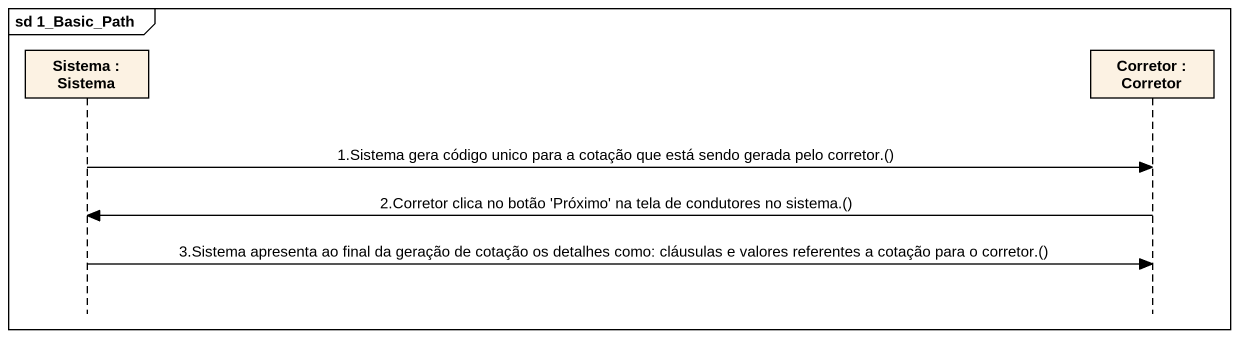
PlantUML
@startuml
mainframe sd 1_Basic_Path
hide footbox
participant "Sistema : Sistema" as Sistema
participant "Corretor : Corretor" as Corretor

Sistema -> Corretor : 1.Sistema gera código unico para a cotação que está sendo gerada pelo corretor.()
Corretor -> Sistema : 2.Corretor clica no botão 'Próximo' na tela de condutores no sistema.()
Sistema -> Corretor : 3.Sistema apresenta ao final da geração de cotação os detalhes como: cláusulas e valores referentes a cotação para o corretor.()
@enduml
